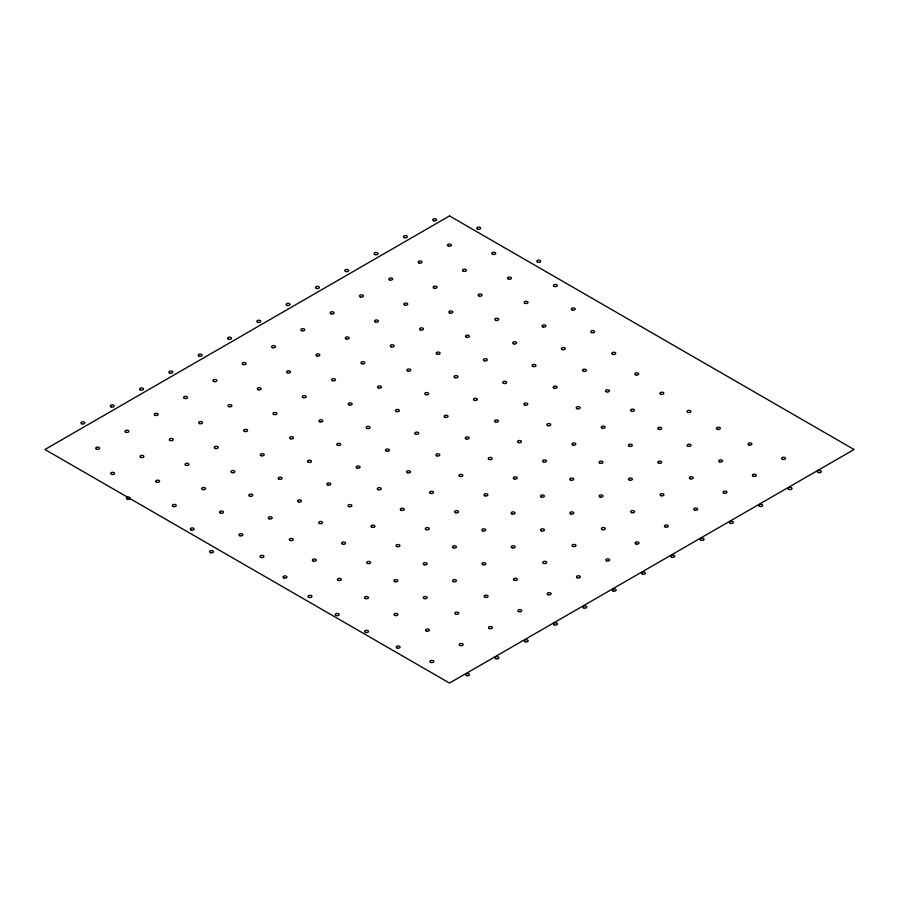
<?xml version="1.0" encoding="UTF-8"?>
<svg xmlns="http://www.w3.org/2000/svg" width="899" height="899" viewBox="0 0 899 899"><rect width="100%" height="100%" fill="white"/><g stroke="black" fill="none" stroke-linecap="round" stroke-linejoin="round"><path stroke-width="1.35" d="M449.5 215.94L44.95 449.5L449.5 683.06L854.05 449.5L449.5 215.94M433.7 220.772A1.955 1.135 0 0 0 436.633 219.794A1.955 1.135 0 0 0 433.7 218.817A1.955 1.135 0 0 0 433.7 220.772M404.381 237.696A1.955 1.135 0 0 0 407.326 236.718A1.955 1.135 0 0 0 404.381 235.74A1.955 1.135 0 0 0 404.381 237.696M375.074 254.619A1.955 1.135 0 0 0 378.007 253.642A1.955 1.135 0 0 0 375.074 252.664A1.955 1.135 0 0 0 375.074 254.619M345.755 271.543A1.955 1.135 0 0 0 348.688 270.565A1.955 1.135 0 0 0 345.755 269.588A1.955 1.135 0 0 0 345.755 271.543M316.437 288.467A1.955 1.135 0 0 0 319.381 287.489A1.955 1.135 0 0 0 316.437 286.511A1.955 1.135 0 0 0 316.437 288.467M287.129 305.39A1.955 1.135 0 0 0 290.062 304.413A1.955 1.135 0 0 0 287.129 303.435A1.955 1.135 0 0 0 287.129 305.39M257.811 322.325A1.955 1.135 0 0 0 260.744 321.336A1.955 1.135 0 0 0 257.811 320.359A1.955 1.135 0 0 0 257.811 322.325M228.335 339.181A1.955 1.135 0 0 0 231.425 338.372A1.955 1.135 0 0 0 228.661 337.237A1.955 1.135 0 0 0 228.335 339.181M199.016 356.116A1.955 1.135 0 0 0 202.106 355.296A1.955 1.135 0 0 0 199.342 354.161A1.955 1.135 0 0 0 199.016 356.116M169.709 373.04A1.955 1.135 0 0 0 172.799 372.22A1.955 1.135 0 0 0 170.035 371.085A1.955 1.135 0 0 0 169.709 373.04M140.39 389.964A1.955 1.135 0 0 0 143.48 389.143A1.955 1.135 0 0 0 140.716 388.008A1.955 1.135 0 0 0 140.39 389.964M111.071 406.887A1.955 1.135 0 0 0 114.162 406.078A1.955 1.135 0 0 0 111.397 404.932A1.955 1.135 0 0 0 111.071 406.887M81.764 423.811A1.955 1.135 0 0 0 84.843 423.002A1.955 1.135 0 0 0 82.079 421.867A1.955 1.135 0 0 0 81.764 423.811M477.729 229.2A1.955 1.135 0 0 0 480.662 228.222A1.955 1.135 0 0 0 477.729 227.245A1.955 1.135 0 0 0 477.729 229.2M448.41 246.124A1.955 1.135 0 0 0 451.354 245.146A1.955 1.135 0 0 0 448.41 244.168A1.955 1.135 0 0 0 448.41 246.124M419.103 263.047A1.955 1.135 0 0 0 422.036 262.07A1.955 1.135 0 0 0 419.103 261.092A1.955 1.135 0 0 0 419.103 263.047M389.784 279.971A1.955 1.135 0 0 0 392.717 278.993A1.955 1.135 0 0 0 389.784 278.016A1.955 1.135 0 0 0 389.784 279.971M360.465 296.906A1.955 1.135 0 0 0 363.41 295.917A1.955 1.135 0 0 0 360.465 294.939A1.955 1.135 0 0 0 360.465 296.906M331.147 313.83A1.955 1.135 0 0 0 334.091 312.852A1.955 1.135 0 0 0 331.147 311.863A1.955 1.135 0 0 0 331.147 313.83M301.839 330.753A1.955 1.135 0 0 0 304.772 329.776A1.955 1.135 0 0 0 301.839 328.798A1.955 1.135 0 0 0 301.839 330.753M272.521 347.677A1.955 1.135 0 0 0 275.465 346.699A1.955 1.135 0 0 0 272.521 345.722A1.955 1.135 0 0 0 272.521 347.677M243.045 364.544A1.955 1.135 0 0 0 246.135 363.724A1.955 1.135 0 0 0 243.371 362.589A1.955 1.135 0 0 0 243.045 364.544M213.737 381.468A1.955 1.135 0 0 0 216.816 380.659A1.955 1.135 0 0 0 214.063 379.513A1.955 1.135 0 0 0 213.737 381.468M184.419 398.392A1.955 1.135 0 0 0 187.509 397.583A1.955 1.135 0 0 0 184.745 396.448A1.955 1.135 0 0 0 184.419 398.392M155.1 415.316A1.955 1.135 0 0 0 158.19 414.506A1.955 1.135 0 0 0 155.426 413.371A1.955 1.135 0 0 0 155.1 415.316M125.793 432.239A1.955 1.135 0 0 0 128.872 431.43A1.955 1.135 0 0 0 126.107 430.295A1.955 1.135 0 0 0 125.793 432.239M96.474 449.163A1.955 1.135 0 0 0 99.564 448.354A1.955 1.135 0 0 0 96.8 447.219A1.955 1.135 0 0 0 96.474 449.163M492.764 254.372A1.955 1.135 0 0 0 495.709 253.383A1.955 1.135 0 0 0 492.764 252.405A1.955 1.135 0 0 0 492.764 254.372M463.3 271.24A1.955 1.135 0 0 0 466.379 270.419A1.955 1.135 0 0 0 463.626 269.284A1.955 1.135 0 0 0 463.3 271.24M434.138 288.219A1.955 1.135 0 0 0 437.071 287.242A1.955 1.135 0 0 0 434.138 286.264A1.955 1.135 0 0 0 434.138 288.219M404.82 305.143A1.955 1.135 0 0 0 407.764 304.165A1.955 1.135 0 0 0 404.82 303.188A1.955 1.135 0 0 0 404.82 305.143M375.512 322.067A1.955 1.135 0 0 0 378.445 321.089A1.955 1.135 0 0 0 375.512 320.111A1.955 1.135 0 0 0 375.512 322.067M346.194 338.99A1.955 1.135 0 0 0 349.127 338.013A1.955 1.135 0 0 0 346.194 337.035A1.955 1.135 0 0 0 346.194 338.99M316.875 355.914A1.955 1.135 0 0 0 319.819 354.936A1.955 1.135 0 0 0 316.875 353.959A1.955 1.135 0 0 0 316.875 355.914M287.568 372.838A1.955 1.135 0 0 0 290.501 371.86A1.955 1.135 0 0 0 287.568 370.882A1.955 1.135 0 0 0 287.568 372.838M258.249 389.761A1.955 1.135 0 0 0 261.182 388.784A1.955 1.135 0 0 0 258.249 387.806A1.955 1.135 0 0 0 258.249 389.761M228.93 406.696A1.955 1.135 0 0 0 231.875 405.707A1.955 1.135 0 0 0 228.93 404.73A1.955 1.135 0 0 0 228.93 406.696M199.612 423.62A1.955 1.135 0 0 0 202.556 422.642A1.955 1.135 0 0 0 199.612 421.653A1.955 1.135 0 0 0 199.612 423.62M170.304 440.544A1.955 1.135 0 0 0 173.237 439.566A1.955 1.135 0 0 0 170.304 438.588A1.955 1.135 0 0 0 170.304 440.544M140.986 457.467A1.955 1.135 0 0 0 143.93 456.49A1.955 1.135 0 0 0 140.986 455.512A1.955 1.135 0 0 0 140.986 457.467M111.667 474.391A1.955 1.135 0 0 0 114.611 473.413A1.955 1.135 0 0 0 111.667 472.436A1.955 1.135 0 0 0 111.667 474.391M537.771 262.238A1.955 1.135 0 0 0 540.715 261.261A1.955 1.135 0 0 0 537.771 260.272A1.955 1.135 0 0 0 537.771 262.238M508.463 279.162A1.955 1.135 0 0 0 511.396 278.184A1.955 1.135 0 0 0 508.463 277.195A1.955 1.135 0 0 0 508.463 279.162M479.145 296.086A1.955 1.135 0 0 0 482.078 295.108A1.955 1.135 0 0 0 479.145 294.13A1.955 1.135 0 0 0 479.145 296.086M449.826 313.009A1.955 1.135 0 0 0 452.77 312.032A1.955 1.135 0 0 0 449.826 311.054A1.955 1.135 0 0 0 449.826 313.009M420.507 329.933A1.955 1.135 0 0 0 423.451 328.955A1.955 1.135 0 0 0 420.507 327.978A1.955 1.135 0 0 0 420.507 329.933M391.2 346.857A1.955 1.135 0 0 0 394.133 345.879A1.955 1.135 0 0 0 391.2 344.901A1.955 1.135 0 0 0 391.2 346.857M361.881 363.78A1.955 1.135 0 0 0 364.814 362.803A1.955 1.135 0 0 0 361.881 361.825A1.955 1.135 0 0 0 361.881 363.78M332.563 380.704A1.955 1.135 0 0 0 335.507 379.726A1.955 1.135 0 0 0 332.563 378.749A1.955 1.135 0 0 0 332.563 380.704M303.098 397.572A1.955 1.135 0 0 0 306.177 396.762A1.955 1.135 0 0 0 303.413 395.627A1.955 1.135 0 0 0 303.098 397.572M273.779 414.506A1.955 1.135 0 0 0 276.87 413.686A1.955 1.135 0 0 0 274.105 412.551A1.955 1.135 0 0 0 273.779 414.506M244.461 431.43A1.955 1.135 0 0 0 247.551 430.61A1.955 1.135 0 0 0 244.786 429.475A1.955 1.135 0 0 0 244.461 431.43M215.153 448.354A1.955 1.135 0 0 0 218.232 447.533A1.955 1.135 0 0 0 215.468 446.398A1.955 1.135 0 0 0 215.153 448.354M185.835 465.277A1.955 1.135 0 0 0 188.925 464.468A1.955 1.135 0 0 0 186.16 463.322A1.955 1.135 0 0 0 185.835 465.277M156.516 482.201A1.955 1.135 0 0 0 159.606 481.392A1.955 1.135 0 0 0 156.842 480.246A1.955 1.135 0 0 0 156.516 482.201M127.197 499.125A1.955 1.135 0 0 0 130.288 498.316A1.955 1.135 0 0 0 127.523 497.181A1.955 1.135 0 0 0 127.197 499.125M554.256 286.421A1.955 1.135 0 0 0 557.346 285.601A1.955 1.135 0 0 0 554.582 284.466A1.955 1.135 0 0 0 554.256 286.421M525.106 303.401A1.955 1.135 0 0 0 528.039 302.424A1.955 1.135 0 0 0 525.106 301.446A1.955 1.135 0 0 0 525.106 303.401M495.63 320.269A1.955 1.135 0 0 0 498.72 319.46A1.955 1.135 0 0 0 495.956 318.313A1.955 1.135 0 0 0 495.63 320.269M466.469 337.249A1.955 1.135 0 0 0 469.413 336.271A1.955 1.135 0 0 0 466.469 335.293A1.955 1.135 0 0 0 466.469 337.249M437.15 354.172A1.955 1.135 0 0 0 440.094 353.195A1.955 1.135 0 0 0 437.15 352.217A1.955 1.135 0 0 0 437.15 354.172M407.843 371.096A1.955 1.135 0 0 0 410.776 370.118A1.955 1.135 0 0 0 407.843 369.141A1.955 1.135 0 0 0 407.843 371.096M378.524 388.031A1.955 1.135 0 0 0 381.468 387.042A1.955 1.135 0 0 0 378.524 386.064A1.955 1.135 0 0 0 378.524 388.031M349.205 404.955A1.955 1.135 0 0 0 352.15 403.966A1.955 1.135 0 0 0 349.205 402.988A1.955 1.135 0 0 0 349.205 404.955M319.898 421.878A1.955 1.135 0 0 0 322.831 420.901A1.955 1.135 0 0 0 319.898 419.912A1.955 1.135 0 0 0 319.898 421.878M290.579 438.802A1.955 1.135 0 0 0 293.524 437.824A1.955 1.135 0 0 0 290.579 436.847A1.955 1.135 0 0 0 290.579 438.802M261.261 455.726A1.955 1.135 0 0 0 264.205 454.748A1.955 1.135 0 0 0 261.261 453.77A1.955 1.135 0 0 0 261.261 455.726M231.953 472.649A1.955 1.135 0 0 0 234.886 471.672A1.955 1.135 0 0 0 231.953 470.694A1.955 1.135 0 0 0 231.953 472.649M202.635 489.573A1.955 1.135 0 0 0 205.568 488.595A1.955 1.135 0 0 0 202.635 487.618A1.955 1.135 0 0 0 202.635 489.573M173.316 506.497A1.955 1.135 0 0 0 176.26 505.519A1.955 1.135 0 0 0 173.316 504.541A1.955 1.135 0 0 0 173.316 506.497M572.303 309.998A1.955 1.135 0 0 0 575.236 309.02A1.955 1.135 0 0 0 572.303 308.042A1.955 1.135 0 0 0 572.303 309.998M542.985 326.921A1.955 1.135 0 0 0 545.918 325.944A1.955 1.135 0 0 0 542.985 324.966A1.955 1.135 0 0 0 542.985 326.921M513.666 343.845A1.955 1.135 0 0 0 516.61 342.867A1.955 1.135 0 0 0 513.666 341.89A1.955 1.135 0 0 0 513.666 343.845M484.359 360.78A1.955 1.135 0 0 0 487.292 359.791A1.955 1.135 0 0 0 484.359 358.813A1.955 1.135 0 0 0 484.359 360.78M455.04 377.704A1.955 1.135 0 0 0 457.973 376.726A1.955 1.135 0 0 0 455.04 375.737A1.955 1.135 0 0 0 455.04 377.704M425.721 394.627A1.955 1.135 0 0 0 428.666 393.65A1.955 1.135 0 0 0 425.721 392.672A1.955 1.135 0 0 0 425.721 394.627M396.414 411.551A1.955 1.135 0 0 0 399.347 410.573A1.955 1.135 0 0 0 396.414 409.596A1.955 1.135 0 0 0 396.414 411.551M366.938 428.418A1.955 1.135 0 0 0 370.017 427.609A1.955 1.135 0 0 0 367.264 426.463A1.955 1.135 0 0 0 366.938 428.418M337.619 445.342A1.955 1.135 0 0 0 340.71 444.533A1.955 1.135 0 0 0 337.945 443.387A1.955 1.135 0 0 0 337.619 445.342M308.301 462.266A1.955 1.135 0 0 0 311.391 461.457A1.955 1.135 0 0 0 308.627 460.322A1.955 1.135 0 0 0 308.301 462.266M278.993 479.189A1.955 1.135 0 0 0 282.072 478.38A1.955 1.135 0 0 0 279.308 477.245A1.955 1.135 0 0 0 278.993 479.189M249.675 496.113A1.955 1.135 0 0 0 252.765 495.304A1.955 1.135 0 0 0 250.001 494.169A1.955 1.135 0 0 0 249.675 496.113M220.356 513.048A1.955 1.135 0 0 0 223.446 512.228A1.955 1.135 0 0 0 220.682 511.093A1.955 1.135 0 0 0 220.356 513.048M191.049 529.972A1.955 1.135 0 0 0 194.128 529.151A1.955 1.135 0 0 0 191.363 528.016A1.955 1.135 0 0 0 191.049 529.972M591.677 332.664A1.955 1.135 0 0 0 594.621 331.686A1.955 1.135 0 0 0 591.677 330.708A1.955 1.135 0 0 0 591.677 332.664M562.358 349.587A1.955 1.135 0 0 0 565.302 348.61A1.955 1.135 0 0 0 562.358 347.632A1.955 1.135 0 0 0 562.358 349.587M533.051 366.511A1.955 1.135 0 0 0 535.984 365.533A1.955 1.135 0 0 0 533.051 364.556A1.955 1.135 0 0 0 533.051 366.511M503.732 383.435A1.955 1.135 0 0 0 506.676 382.457A1.955 1.135 0 0 0 503.732 381.479A1.955 1.135 0 0 0 503.732 383.435M474.414 400.358A1.955 1.135 0 0 0 477.358 399.381A1.955 1.135 0 0 0 474.414 398.403A1.955 1.135 0 0 0 474.414 400.358M445.106 417.282A1.955 1.135 0 0 0 448.039 416.304A1.955 1.135 0 0 0 445.106 415.327A1.955 1.135 0 0 0 445.106 417.282M415.63 434.15A1.955 1.135 0 0 0 418.72 433.34A1.955 1.135 0 0 0 415.956 432.205A1.955 1.135 0 0 0 415.63 434.15M386.469 451.141A1.955 1.135 0 0 0 389.413 450.163A1.955 1.135 0 0 0 386.469 449.174A1.955 1.135 0 0 0 386.469 451.141M356.993 468.008A1.955 1.135 0 0 0 360.083 467.188A1.955 1.135 0 0 0 357.319 466.053A1.955 1.135 0 0 0 356.993 468.008M327.843 484.988A1.955 1.135 0 0 0 330.776 484.01A1.955 1.135 0 0 0 327.843 483.033A1.955 1.135 0 0 0 327.843 484.988M298.524 501.912A1.955 1.135 0 0 0 301.468 500.934A1.955 1.135 0 0 0 298.524 499.956A1.955 1.135 0 0 0 298.524 501.912M269.206 518.835A1.955 1.135 0 0 0 272.15 517.858A1.955 1.135 0 0 0 269.206 516.88A1.955 1.135 0 0 0 269.206 518.835M239.898 535.759A1.955 1.135 0 0 0 242.831 534.781A1.955 1.135 0 0 0 239.898 533.804A1.955 1.135 0 0 0 239.898 535.759M210.58 552.683A1.955 1.135 0 0 0 213.513 551.705A1.955 1.135 0 0 0 210.58 550.727A1.955 1.135 0 0 0 210.58 552.683M612.77 354.33A1.955 1.135 0 0 0 615.714 353.352A1.955 1.135 0 0 0 612.781 352.374A1.955 1.135 0 0 0 612.77 354.33M583.462 371.253A1.955 1.135 0 0 0 586.395 370.276A1.955 1.135 0 0 0 583.462 369.298A1.955 1.135 0 0 0 583.462 371.253M554.144 388.177A1.955 1.135 0 0 0 557.088 387.199A1.955 1.135 0 0 0 554.144 386.222A1.955 1.135 0 0 0 554.144 388.177M524.825 405.112A1.955 1.135 0 0 0 527.769 404.123A1.955 1.135 0 0 0 524.836 403.145A1.955 1.135 0 0 0 524.825 405.112M495.518 422.036A1.955 1.135 0 0 0 498.451 421.058A1.955 1.135 0 0 0 495.518 420.069A1.955 1.135 0 0 0 495.518 422.036M466.199 438.959A1.955 1.135 0 0 0 469.132 437.982A1.955 1.135 0 0 0 466.199 437.004A1.955 1.135 0 0 0 466.199 438.959M436.723 455.827A1.955 1.135 0 0 0 439.813 455.006A1.955 1.135 0 0 0 437.049 453.871A1.955 1.135 0 0 0 436.723 455.827M407.416 472.75A1.955 1.135 0 0 0 410.495 471.93A1.955 1.135 0 0 0 407.73 470.795A1.955 1.135 0 0 0 407.416 472.75M378.097 489.674A1.955 1.135 0 0 0 381.187 488.865A1.955 1.135 0 0 0 378.423 487.719A1.955 1.135 0 0 0 378.097 489.674M348.778 506.598A1.955 1.135 0 0 0 351.869 505.789A1.955 1.135 0 0 0 349.104 504.654A1.955 1.135 0 0 0 348.778 506.598M319.471 523.521A1.955 1.135 0 0 0 322.55 522.712A1.955 1.135 0 0 0 319.786 521.577A1.955 1.135 0 0 0 319.471 523.521M290.152 540.445A1.955 1.135 0 0 0 293.243 539.636A1.955 1.135 0 0 0 290.478 538.501A1.955 1.135 0 0 0 290.152 540.445M260.834 557.369A1.955 1.135 0 0 0 263.924 556.56A1.955 1.135 0 0 0 261.16 555.425A1.955 1.135 0 0 0 260.834 557.369M635.773 374.905A1.955 1.135 0 0 0 638.717 373.928A1.955 1.135 0 0 0 635.773 372.939A1.955 1.135 0 0 0 635.773 374.905M606.308 391.773A1.955 1.135 0 0 0 609.387 390.953A1.955 1.135 0 0 0 606.634 389.818A1.955 1.135 0 0 0 606.308 391.773M577.147 408.753A1.955 1.135 0 0 0 580.091 407.775A1.955 1.135 0 0 0 577.147 406.798A1.955 1.135 0 0 0 577.147 408.753M547.828 425.677A1.955 1.135 0 0 0 550.772 424.699A1.955 1.135 0 0 0 547.828 423.721A1.955 1.135 0 0 0 547.828 425.677M518.363 442.544A1.955 1.135 0 0 0 521.442 441.735A1.955 1.135 0 0 0 518.689 440.589A1.955 1.135 0 0 0 518.363 442.544M489.202 459.524A1.955 1.135 0 0 0 492.135 458.546A1.955 1.135 0 0 0 489.202 457.569A1.955 1.135 0 0 0 489.202 459.524M459.726 476.391A1.955 1.135 0 0 0 462.816 475.582A1.955 1.135 0 0 0 460.052 474.447A1.955 1.135 0 0 0 459.726 476.391M430.407 493.315A1.955 1.135 0 0 0 433.498 492.506A1.955 1.135 0 0 0 430.733 491.371A1.955 1.135 0 0 0 430.407 493.315M401.1 510.25A1.955 1.135 0 0 0 404.179 509.43A1.955 1.135 0 0 0 401.426 508.295A1.955 1.135 0 0 0 401.1 510.25M371.781 527.174A1.955 1.135 0 0 0 374.872 526.353A1.955 1.135 0 0 0 372.107 525.218A1.955 1.135 0 0 0 371.781 527.174M342.463 544.097A1.955 1.135 0 0 0 345.553 543.277A1.955 1.135 0 0 0 342.789 542.142A1.955 1.135 0 0 0 342.463 544.097M313.155 561.021A1.955 1.135 0 0 0 316.234 560.212A1.955 1.135 0 0 0 313.481 559.066A1.955 1.135 0 0 0 313.155 561.021M283.837 577.945A1.955 1.135 0 0 0 286.927 577.136A1.955 1.135 0 0 0 284.163 575.989A1.955 1.135 0 0 0 283.837 577.945M660.821 394.29A1.955 1.135 0 0 0 663.765 393.312A1.955 1.135 0 0 0 660.821 392.335A1.955 1.135 0 0 0 660.821 394.29M631.514 411.214A1.955 1.135 0 0 0 634.447 410.236A1.955 1.135 0 0 0 631.514 409.259A1.955 1.135 0 0 0 631.514 411.214M602.195 428.138A1.955 1.135 0 0 0 605.128 427.16A1.955 1.135 0 0 0 602.195 426.182A1.955 1.135 0 0 0 602.195 428.138M572.877 445.072A1.955 1.135 0 0 0 575.821 444.084A1.955 1.135 0 0 0 572.877 443.106A1.955 1.135 0 0 0 572.877 445.072M543.558 461.996A1.955 1.135 0 0 0 546.502 461.018A1.955 1.135 0 0 0 543.569 460.03A1.955 1.135 0 0 0 543.558 461.996M514.25 478.92A1.955 1.135 0 0 0 517.183 477.942A1.955 1.135 0 0 0 514.25 476.964A1.955 1.135 0 0 0 514.25 478.92M484.775 495.787A1.955 1.135 0 0 0 487.865 494.967A1.955 1.135 0 0 0 485.1 493.832A1.955 1.135 0 0 0 484.775 495.787M455.456 512.711A1.955 1.135 0 0 0 458.546 511.891A1.955 1.135 0 0 0 455.782 510.756A1.955 1.135 0 0 0 455.456 512.711M426.148 529.635A1.955 1.135 0 0 0 429.228 528.826A1.955 1.135 0 0 0 426.463 527.679A1.955 1.135 0 0 0 426.148 529.635M396.83 546.558A1.955 1.135 0 0 0 399.92 545.749A1.955 1.135 0 0 0 397.156 544.614A1.955 1.135 0 0 0 396.83 546.558M367.511 563.482A1.955 1.135 0 0 0 370.602 562.673A1.955 1.135 0 0 0 367.837 561.538A1.955 1.135 0 0 0 367.511 563.482M338.204 580.406A1.955 1.135 0 0 0 341.283 579.597A1.955 1.135 0 0 0 338.518 578.462A1.955 1.135 0 0 0 338.204 580.406M308.885 597.329A1.955 1.135 0 0 0 311.975 596.52A1.955 1.135 0 0 0 309.211 595.385A1.955 1.135 0 0 0 308.885 597.329M687.859 412.383A1.955 1.135 0 0 0 690.938 411.573A1.955 1.135 0 0 0 688.173 410.438A1.955 1.135 0 0 0 687.859 412.383M658.54 429.317A1.955 1.135 0 0 0 661.63 428.497A1.955 1.135 0 0 0 658.866 427.362A1.955 1.135 0 0 0 658.54 429.317M629.221 446.241A1.955 1.135 0 0 0 632.312 445.421A1.955 1.135 0 0 0 629.547 444.286A1.955 1.135 0 0 0 629.221 446.241M599.903 463.165A1.955 1.135 0 0 0 602.993 462.344A1.955 1.135 0 0 0 600.229 461.209A1.955 1.135 0 0 0 599.903 463.165M570.595 480.088A1.955 1.135 0 0 0 573.674 479.279A1.955 1.135 0 0 0 570.921 478.133A1.955 1.135 0 0 0 570.595 480.088M541.277 497.012A1.955 1.135 0 0 0 544.367 496.203A1.955 1.135 0 0 0 541.603 495.068A1.955 1.135 0 0 0 541.277 497.012M511.958 513.936A1.955 1.135 0 0 0 515.048 513.127A1.955 1.135 0 0 0 512.284 511.992A1.955 1.135 0 0 0 511.958 513.936M482.651 530.86A1.955 1.135 0 0 0 485.73 530.05A1.955 1.135 0 0 0 482.977 528.915A1.955 1.135 0 0 0 482.651 530.86M453.332 547.783A1.955 1.135 0 0 0 456.422 546.974A1.955 1.135 0 0 0 453.658 545.839A1.955 1.135 0 0 0 453.332 547.783M424.013 564.707A1.955 1.135 0 0 0 427.104 563.898A1.955 1.135 0 0 0 424.339 562.763A1.955 1.135 0 0 0 424.013 564.707M394.706 581.642A1.955 1.135 0 0 0 397.785 580.821A1.955 1.135 0 0 0 395.032 579.686A1.955 1.135 0 0 0 394.706 581.642M365.387 598.565A1.955 1.135 0 0 0 368.478 597.745A1.955 1.135 0 0 0 365.713 596.61A1.955 1.135 0 0 0 365.387 598.565M336.069 615.489A1.955 1.135 0 0 0 339.159 614.68A1.955 1.135 0 0 0 336.395 613.534A1.955 1.135 0 0 0 336.069 615.489M717.391 429.34A1.955 1.135 0 0 0 720.324 428.351A1.955 1.135 0 0 0 717.391 427.373A1.955 1.135 0 0 0 717.391 429.34M688.072 446.264A1.955 1.135 0 0 0 691.005 445.286A1.955 1.135 0 0 0 688.072 444.297A1.955 1.135 0 0 0 688.072 446.264M658.753 463.187A1.955 1.135 0 0 0 661.698 462.21A1.955 1.135 0 0 0 658.753 461.232A1.955 1.135 0 0 0 658.753 463.187M629.446 480.111A1.955 1.135 0 0 0 632.379 479.133A1.955 1.135 0 0 0 629.446 478.156A1.955 1.135 0 0 0 629.446 480.111M600.127 497.035A1.955 1.135 0 0 0 603.06 496.057A1.955 1.135 0 0 0 600.127 495.079A1.955 1.135 0 0 0 600.127 497.035M570.809 513.958A1.955 1.135 0 0 0 573.753 512.981A1.955 1.135 0 0 0 570.809 512.003A1.955 1.135 0 0 0 570.809 513.958M541.344 530.826A1.955 1.135 0 0 0 544.423 530.017A1.955 1.135 0 0 0 541.659 528.882A1.955 1.135 0 0 0 541.344 530.826M512.025 547.749A1.955 1.135 0 0 0 515.116 546.94A1.955 1.135 0 0 0 512.351 545.805A1.955 1.135 0 0 0 512.025 547.749M482.707 564.673A1.955 1.135 0 0 0 485.797 563.864A1.955 1.135 0 0 0 483.033 562.729A1.955 1.135 0 0 0 482.707 564.673M453.388 581.597A1.955 1.135 0 0 0 456.478 580.788A1.955 1.135 0 0 0 453.714 579.653A1.955 1.135 0 0 0 453.388 581.597M424.081 598.532A1.955 1.135 0 0 0 427.16 597.711A1.955 1.135 0 0 0 424.407 596.576A1.955 1.135 0 0 0 424.081 598.532M394.762 615.455A1.955 1.135 0 0 0 397.852 614.635A1.955 1.135 0 0 0 395.088 613.5A1.955 1.135 0 0 0 394.762 615.455M365.443 632.379A1.955 1.135 0 0 0 368.534 631.559A1.955 1.135 0 0 0 365.769 630.424A1.955 1.135 0 0 0 365.443 632.379M748.957 444.96A1.955 1.135 0 0 0 751.89 443.982A1.955 1.135 0 0 0 748.957 443.005A1.955 1.135 0 0 0 748.957 444.96M719.638 461.884A1.955 1.135 0 0 0 722.571 460.906A1.955 1.135 0 0 0 719.638 459.928A1.955 1.135 0 0 0 719.638 461.884M690.32 478.807A1.955 1.135 0 0 0 693.264 477.83A1.955 1.135 0 0 0 690.32 476.852A1.955 1.135 0 0 0 690.32 478.807M661.012 495.731A1.955 1.135 0 0 0 663.945 494.753A1.955 1.135 0 0 0 661.012 493.776A1.955 1.135 0 0 0 661.012 495.731M631.694 512.666A1.955 1.135 0 0 0 634.627 511.677A1.955 1.135 0 0 0 631.694 510.699A1.955 1.135 0 0 0 631.694 512.666M602.375 529.59A1.955 1.135 0 0 0 605.319 528.612A1.955 1.135 0 0 0 602.375 527.623A1.955 1.135 0 0 0 602.375 529.59M572.899 546.457A1.955 1.135 0 0 0 575.989 545.637A1.955 1.135 0 0 0 573.225 544.502A1.955 1.135 0 0 0 572.899 546.457M543.592 563.381A1.955 1.135 0 0 0 546.671 562.56A1.955 1.135 0 0 0 543.917 561.426A1.955 1.135 0 0 0 543.592 563.381M514.273 580.304A1.955 1.135 0 0 0 517.363 579.495A1.955 1.135 0 0 0 514.599 578.349A1.955 1.135 0 0 0 514.273 580.304M484.954 597.228A1.955 1.135 0 0 0 488.045 596.419A1.955 1.135 0 0 0 485.28 595.273A1.955 1.135 0 0 0 484.954 597.228M455.647 614.152A1.955 1.135 0 0 0 458.726 613.343A1.955 1.135 0 0 0 455.962 612.208A1.955 1.135 0 0 0 455.647 614.152M426.328 631.076A1.955 1.135 0 0 0 429.419 630.266A1.955 1.135 0 0 0 426.654 629.131A1.955 1.135 0 0 0 426.328 631.076M397.01 647.999A1.955 1.135 0 0 0 400.1 647.19A1.955 1.135 0 0 0 397.336 646.055A1.955 1.135 0 0 0 397.01 647.999M782.501 459.299A1.955 1.135 0 0 0 785.58 458.479A1.955 1.135 0 0 0 782.815 457.344A1.955 1.135 0 0 0 782.501 459.299M753.182 476.223A1.955 1.135 0 0 0 756.273 475.414A1.955 1.135 0 0 0 753.508 474.267A1.955 1.135 0 0 0 753.182 476.223M723.864 493.146A1.955 1.135 0 0 0 726.954 492.337A1.955 1.135 0 0 0 724.189 491.191A1.955 1.135 0 0 0 723.864 493.146M694.545 510.07A1.955 1.135 0 0 0 697.635 509.261A1.955 1.135 0 0 0 694.871 508.126A1.955 1.135 0 0 0 694.545 510.07M665.238 526.994A1.955 1.135 0 0 0 668.317 526.185A1.955 1.135 0 0 0 665.563 525.05A1.955 1.135 0 0 0 665.238 526.994M635.919 543.917A1.955 1.135 0 0 0 639.009 543.108A1.955 1.135 0 0 0 636.245 541.973A1.955 1.135 0 0 0 635.919 543.917M606.6 560.841A1.955 1.135 0 0 0 609.691 560.032A1.955 1.135 0 0 0 606.926 558.897A1.955 1.135 0 0 0 606.6 560.841M577.293 577.765A1.955 1.135 0 0 0 580.372 576.956A1.955 1.135 0 0 0 577.619 575.821A1.955 1.135 0 0 0 577.293 577.765M547.974 594.7A1.955 1.135 0 0 0 551.065 593.879A1.955 1.135 0 0 0 548.3 592.744A1.955 1.135 0 0 0 547.974 594.7M518.656 611.623A1.955 1.135 0 0 0 521.746 610.803A1.955 1.135 0 0 0 518.981 609.668A1.955 1.135 0 0 0 518.656 611.623M489.348 628.547A1.955 1.135 0 0 0 492.427 627.738A1.955 1.135 0 0 0 489.674 626.592A1.955 1.135 0 0 0 489.348 628.547M460.03 645.471A1.955 1.135 0 0 0 463.12 644.662A1.955 1.135 0 0 0 460.355 643.515A1.955 1.135 0 0 0 460.03 645.471M430.711 662.394A1.955 1.135 0 0 0 433.801 661.585A1.955 1.135 0 0 0 431.037 660.45A1.955 1.135 0 0 0 430.711 662.394M818.393 472.571A1.955 1.135 0 0 0 821.338 471.593A1.955 1.135 0 0 0 818.393 470.615A1.955 1.135 0 0 0 818.393 472.571M789.075 489.494A1.955 1.135 0 0 0 792.019 488.517A1.955 1.135 0 0 0 789.075 487.539A1.955 1.135 0 0 0 789.075 489.494M759.767 506.418A1.955 1.135 0 0 0 762.7 505.44A1.955 1.135 0 0 0 759.767 504.463A1.955 1.135 0 0 0 759.767 506.418M730.291 523.285A1.955 1.135 0 0 0 733.382 522.476A1.955 1.135 0 0 0 730.617 521.341A1.955 1.135 0 0 0 730.291 523.285M701.13 540.265A1.955 1.135 0 0 0 704.074 539.288A1.955 1.135 0 0 0 701.13 538.31A1.955 1.135 0 0 0 701.13 540.265M671.665 557.133A1.955 1.135 0 0 0 674.744 556.324A1.955 1.135 0 0 0 671.991 555.189A1.955 1.135 0 0 0 671.665 557.133M642.347 574.056A1.955 1.135 0 0 0 645.437 573.247A1.955 1.135 0 0 0 642.673 572.112A1.955 1.135 0 0 0 642.347 574.056M613.028 590.991A1.955 1.135 0 0 0 616.118 590.171A1.955 1.135 0 0 0 613.354 589.036A1.955 1.135 0 0 0 613.028 590.991M583.709 607.915A1.955 1.135 0 0 0 586.8 607.095A1.955 1.135 0 0 0 584.035 605.96A1.955 1.135 0 0 0 583.709 607.915M554.402 624.839A1.955 1.135 0 0 0 557.481 624.018A1.955 1.135 0 0 0 554.728 622.883A1.955 1.135 0 0 0 554.402 624.839M525.083 641.762A1.955 1.135 0 0 0 528.174 640.953A1.955 1.135 0 0 0 525.409 639.807A1.955 1.135 0 0 0 525.083 641.762M495.765 658.686A1.955 1.135 0 0 0 498.855 657.877A1.955 1.135 0 0 0 496.091 656.742A1.955 1.135 0 0 0 495.765 658.686M466.457 675.61A1.955 1.135 0 0 0 469.536 674.801A1.955 1.135 0 0 0 466.783 673.666A1.955 1.135 0 0 0 466.457 675.61"/></g></svg>
